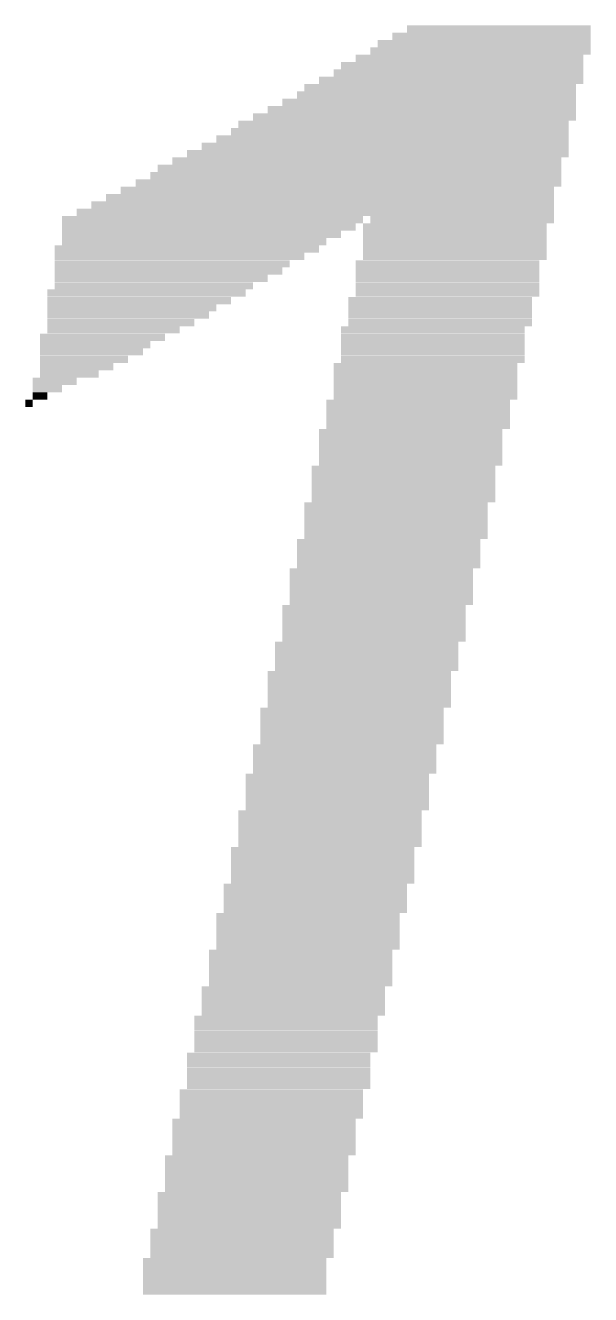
# Model space of a CAD drawing. Extents: x 3 to 114, y 9 to 132.
# Drawn here: x 39.936 to 41.11, y 74.43 to 77.066 of the extents above; entities that cross this region are included whole.
import ezdxf

# ---------------------------------------------------------------- set-up
doc = ezdxf.new("R2010")
doc.units = 0
doc.layers.add('254', color=53, linetype='CONTINUOUS')

# ---------------------------------------------------------------- blocks, each defined once
blk = doc.blocks.new('RECT')
blk.add_solid([(-0.5, -0.5), (0.5, -0.5), (-0.5, 0.5), (0.5, 0.5)])

msp = doc.modelspace()

# ---------------------------------------------------------------- block references
at = {"layer": '254', "yscale": 0.0152}
for p, xscale in [((40.9194, 77.0585), 0.381), ((40.9042, 77.0433), 0.4115), ((40.8813, 77.0128), 0.4572), ((40.8889, 77.028), 0.442), ((40.8432, 76.9823), 0.5029), ((40.8584, 76.9976), 0.4724), ((40.8356, 76.9671), 0.5182), ((40.7975, 76.9366), 0.5639), ((40.8203, 76.9518), 0.5486), ((40.7746, 76.9061), 0.6096), ((40.7899, 76.9214), 0.5791), ((40.7441, 76.8756), 0.6706), ((40.7594, 76.8909), 0.6401), ((40.7213, 76.8604), 0.6858), ((40.6984, 76.8299), 0.7315), ((40.7137, 76.8452), 0.701), ((40.6679, 76.7994), 0.7925), ((40.6832, 76.8147), 0.762), ((40.6298, 76.769), 0.8382), ((40.6451, 76.7842), 0.8077), ((40.6222, 76.7537), 0.8534), ((40.5841, 76.7232), 0.8992), ((40.607, 76.7385), 0.8839), ((40.5536, 76.6928), 0.9601), ((40.5689, 76.708), 0.9296), ((40.325, 76.6623), 0.6248), ((40.5384, 76.6775), 0.9906), ((40.8432, 76.6623), 0.381), ((40.3174, 76.647), 0.6096), ((40.828, 76.647), 0.381), ((40.2869, 76.6166), 0.5486), ((40.3022, 76.6318), 0.5791), ((40.828, 76.6318), 0.381), ((40.828, 76.6166), 0.381), ((40.2717, 76.6013), 0.5486), ((40.2565, 76.5861), 0.5182), ((40.828, 76.6013), 0.381), ((40.828, 76.5861), 0.381), ((40.2412, 76.5708), 0.4877), ((40.8127, 76.5708), 0.381), ((40.2336, 76.5556), 0.4724), ((40.2184, 76.5404), 0.442), ((40.8127, 76.5556), 0.381), ((40.8127, 76.5404), 0.381), ((40.1879, 76.5099), 0.4115), ((40.2031, 76.5251), 0.4115), ((40.8127, 76.5251), 0.381), ((40.8127, 76.5099), 0.381), ((40.1726, 76.4946), 0.381), ((40.1574, 76.4794), 0.3505), ((40.7975, 76.4946), 0.381), ((40.7975, 76.4794), 0.381), ((40.1498, 76.4642), 0.3353), ((40.7975, 76.4642), 0.381), ((40.1345, 76.4489), 0.3048), ((40.1193, 76.4337), 0.2743), ((40.7822, 76.4337), 0.381), ((40.7975, 76.4489), 0.381), ((40.0964, 76.4184), 0.2591), ((40.0812, 76.4032), 0.2286), ((40.7822, 76.4184), 0.381), ((40.7822, 76.4032), 0.381), ((40.0736, 76.388), 0.2134), ((40.0583, 76.3727), 0.1829), ((40.7822, 76.388), 0.381), ((40.7822, 76.3727), 0.381), ((40.0431, 76.3575), 0.1524), ((40.767, 76.3575), 0.381), ((39.9974, 76.327), 0.0914), ((40.0279, 76.3422), 0.1219), ((40.767, 76.3422), 0.381), ((40.767, 76.327), 0.381), ((39.9821, 76.3118), 0.061), ((39.9669, 76.2965), 0.0305), ((40.767, 76.3118), 0.381), ((40.767, 76.2965), 0.381), ((39.944, 76.2813), 0.0152), ((40.7518, 76.2813), 0.381), ((40.7518, 76.266), 0.381), ((40.7518, 76.2508), 0.381), ((40.7365, 76.2203), 0.381), ((40.7518, 76.2356), 0.381), ((40.7365, 76.2051), 0.381), ((40.7365, 76.1898), 0.381), ((40.7365, 76.1746), 0.381), ((40.7213, 76.1441), 0.381), ((40.7365, 76.1594), 0.381), ((40.7213, 76.1289), 0.381), ((40.7213, 76.1136), 0.381), ((40.7213, 76.0984), 0.381), ((40.7213, 76.0832), 0.381), ((40.706, 76.0679), 0.381), ((40.706, 76.0527), 0.381), ((40.706, 76.0374), 0.381), ((40.706, 76.0222), 0.381), ((40.706, 76.007), 0.381), ((40.6908, 75.9917), 0.381), ((40.6908, 75.9765), 0.381), ((40.6908, 75.9612), 0.381), ((40.6756, 75.9308), 0.381), ((40.6908, 75.946), 0.381), ((40.6756, 75.9155), 0.381), ((40.6756, 75.9003), 0.381), ((40.6756, 75.885), 0.381), ((40.6603, 75.8546), 0.381), ((40.6756, 75.8698), 0.381), ((40.6603, 75.8393), 0.381), ((40.6603, 75.8241), 0.381), ((40.6603, 75.8088), 0.381), ((40.6603, 75.7936), 0.381), ((40.6451, 75.7784), 0.381), ((40.6451, 75.7631), 0.381), ((40.6451, 75.7479), 0.381), ((40.6298, 75.7174), 0.381), ((40.6451, 75.7326), 0.381), ((40.6298, 75.7022), 0.381), ((40.6298, 75.6869), 0.381), ((40.6298, 75.6717), 0.381), ((40.6146, 75.6412), 0.381), ((40.6298, 75.6564), 0.381), ((40.6146, 75.626), 0.381), ((40.6146, 75.6107), 0.381), ((40.6146, 75.5955), 0.381), ((40.5994, 75.565), 0.381), ((40.6146, 75.5802), 0.381), ((40.5994, 75.5498), 0.381), ((40.5994, 75.5345), 0.381), ((40.5841, 75.504), 0.381), ((40.5994, 75.5193), 0.381), ((40.5841, 75.4888), 0.381), ((40.5841, 75.4736), 0.381), ((40.5841, 75.4583), 0.381), ((40.5689, 75.4278), 0.381), ((40.5841, 75.4431), 0.381), ((40.5689, 75.4126), 0.381), ((40.5689, 75.3974), 0.381), ((40.5689, 75.3821), 0.381), ((40.5536, 75.3516), 0.381), ((40.5689, 75.3669), 0.381), ((40.5536, 75.3364), 0.381), ((40.5536, 75.3212), 0.381), ((40.5536, 75.3059), 0.381), ((40.5384, 75.2754), 0.381), ((40.5536, 75.2907), 0.381), ((40.5384, 75.2602), 0.381), ((40.5384, 75.245), 0.381), ((40.5232, 75.2145), 0.381), ((40.5384, 75.2297), 0.381), ((40.5232, 75.1992), 0.381), ((40.5232, 75.184), 0.381), ((40.5232, 75.1688), 0.381), ((40.5079, 75.1383), 0.381), ((40.5232, 75.1535), 0.381), ((40.5079, 75.123), 0.381), ((40.5079, 75.1078), 0.381), ((40.5079, 75.0926), 0.381), ((40.4927, 75.0621), 0.381), ((40.5079, 75.0773), 0.381), ((40.4927, 75.0468), 0.381), ((40.4927, 75.0316), 0.381), ((40.4774, 75.0011), 0.381), ((40.4927, 75.0164), 0.381), ((40.4774, 74.9859), 0.381), ((40.4774, 74.9706), 0.381), ((40.4774, 74.9554), 0.381), ((40.4622, 74.9249), 0.381), ((40.4774, 74.9402), 0.381), ((40.4622, 74.9097), 0.381), ((40.4622, 74.8944), 0.381), ((40.4622, 74.8792), 0.381), ((40.447, 74.8487), 0.381), ((40.4622, 74.864), 0.381), ((40.447, 74.8335), 0.381), ((40.447, 74.8182), 0.381), ((40.447, 74.803), 0.381), ((40.4317, 74.7878), 0.381), ((40.4317, 74.7725), 0.381), ((40.4317, 74.7573), 0.381), ((40.4317, 74.742), 0.381), ((40.4165, 74.7116), 0.381), ((40.4317, 74.7268), 0.381), ((40.4165, 74.6963), 0.381), ((40.4165, 74.6811), 0.381), ((40.4165, 74.6658), 0.381), ((40.4012, 74.6354), 0.381), ((40.4165, 74.6506), 0.381), ((40.4012, 74.6201), 0.381), ((40.4012, 74.6049), 0.381), ((40.4012, 74.5896), 0.381), ((40.386, 74.5592), 0.381), ((40.4012, 74.5744), 0.381), ((40.386, 74.5439), 0.381), ((40.386, 74.5287), 0.381), ((40.386, 74.5134), 0.381), ((40.3708, 74.4982), 0.381), ((40.3708, 74.483), 0.381), ((40.3708, 74.4677), 0.381), ((40.3708, 74.4525), 0.381), ((40.3708, 74.4372), 0.381)]:
    msp.add_blockref('RECT', p, dxfattribs=dict(at, xscale=xscale))

doc.saveas('drawing.dxf')
